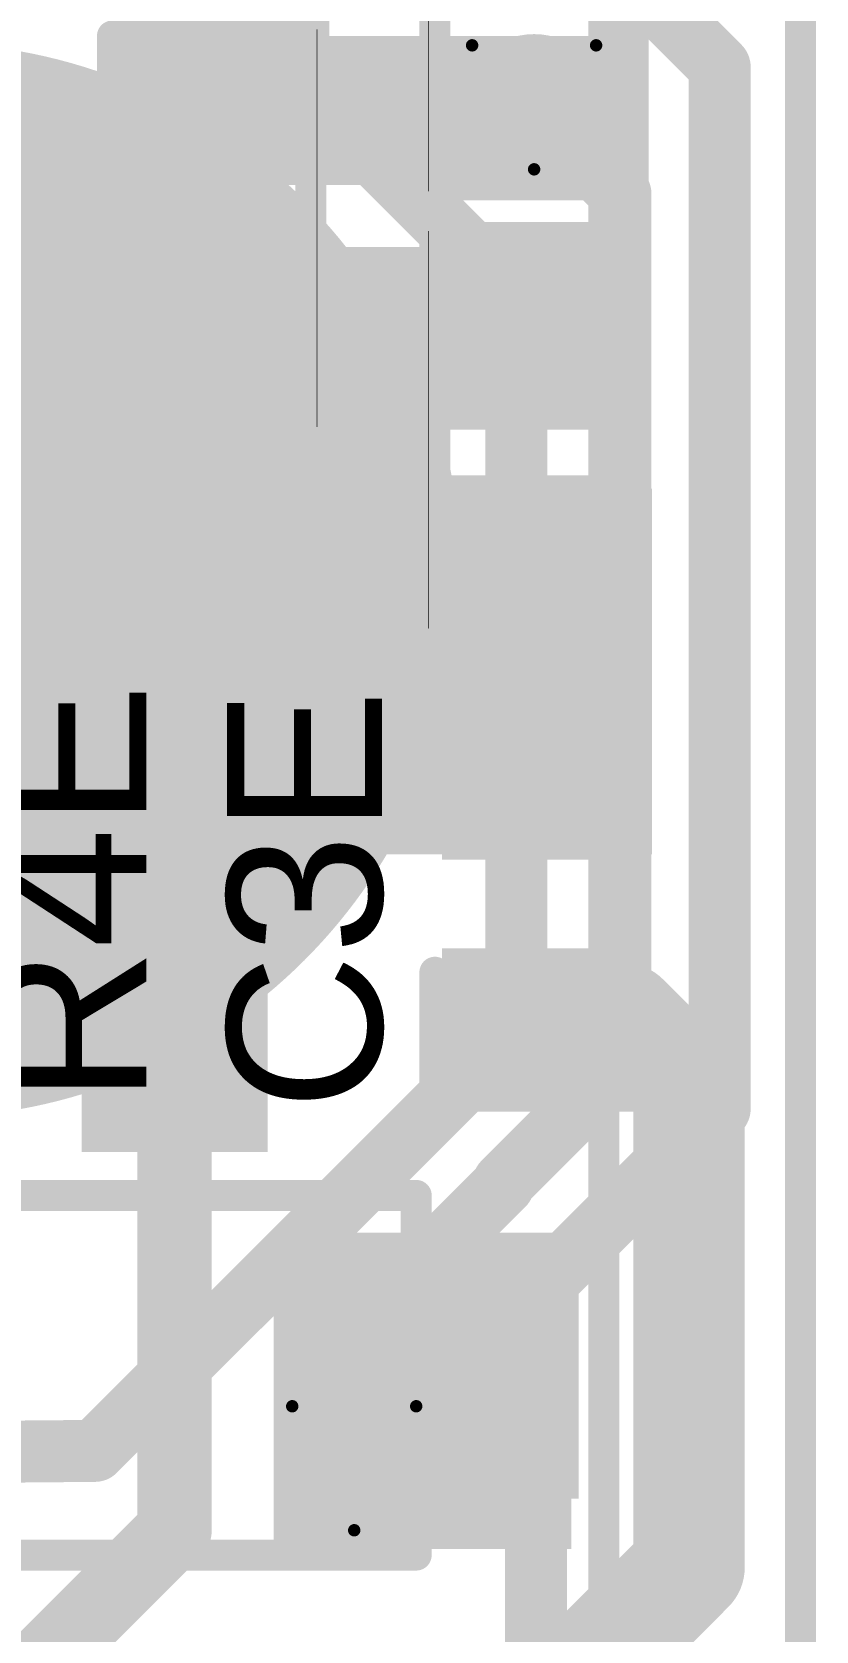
# Model space of a CAD drawing. Header units: inches. Extents: x -3.9 to 9.5, y -7 to 2.6.
# Drawn here: x 2.2425 to 2.369, y -5.022 to -4.7641 of the extents above; entities that cross this region are included whole.
import ezdxf

# ---------------------------------------------------------------- set-up
doc = ezdxf.new("R2010")
doc.units = ezdxf.units.IN
doc.header["$MEASUREMENT"] = 0
for name, color, linetype in [('Board Outline', 216, 'Continuous'), ('Bottom Layer', 5, 'Continuous'), ('Bottom Overlay', 54, 'Continuous'), ('Bottom Paste', 16, 'Continuous'), ('Bottom Solder', 6, 'Continuous'), ('Drill Drawing', 1, 'Continuous'), ('Top Layer', 1, 'Continuous'), ('Top Overlay', 2, 'Continuous'), ('Top Paste', 8, 'Continuous'), ('Top Solder', 216, 'Continuous'), ('Via Holes', 16, 'Continuous')]:
    doc.layers.add(name, color=color, linetype=linetype)
doc.styles.add('Arial', font='', dxfattribs={"height": 0.2})
doc.styles.get('Arial').set_extended_font_data('Arial')

# ---------------------------------------------------------------- blocks, each defined once
blk = doc.blocks.new('R___0402_156')
at = {"layer": 'Top Layer'}
for points in [[(-0.0275, -0.0125), (-0.0275, 0.0125), (-0.0095, 0.0125), (-0.0095, -0.0125)], [(0.0095, -0.0125), (0.0095, 0.0125), (0.0275, 0.0125), (0.0275, -0.0125)]]:
    blk.add_hatch(color=1, dxfattribs=at).paths.add_polyline_path(points)
at = {"layer": 'Top Paste'}
for points in [[(-0.0275, -0.0125), (-0.0275, 0.0125), (-0.0095, 0.0125), (-0.0095, -0.0125)], [(0.0095, -0.0125), (0.0095, 0.0125), (0.0275, 0.0125), (0.0275, -0.0125)]]:
    blk.add_hatch(color=8, dxfattribs=at).paths.add_polyline_path(points)
at = {"layer": 'Top Solder'}
for points in [[(-0.02967, -0.01467), (-0.02967, 0.01467), (-0.00733, 0.01467), (-0.00733, -0.01467)], [(0.00733, -0.01467), (0.00733, 0.01467), (0.02967, 0.01467), (0.02967, -0.01467)]]:
    blk.add_hatch(color=216, dxfattribs=at).paths.add_polyline_path(points)
at = {"layer": 'Top Overlay'}
for points in [[(-0.031, -0.016, 0.005, 0.005, 0), (-0.031, 0.016, 0.005, 0.005, 0)], [(0.031, 0.016, 0.005, 0.005, 0), (-0.031, 0.016, 0.005, 0.005, 0)], [(0.031, -0.016, 0.005, 0.005, 0), (0.031, 0.016, 0.005, 0.005, 0)], [(0.031, -0.016, 0.005, 0.005, 0), (-0.031, -0.016, 0.005, 0.005, 0)], [(0.032, -0.017, 0.000127, 0.000127, 0), (-0.032, -0.017, 0.000127, 0.000127, 0)]]:
    blk.add_lwpolyline(points, format="xyseb", dxfattribs=at)
for points in [[(-0.03225, 0.016, 0.0025, 0.0025, 1), (-0.02975, 0.016, 0.0025, 0.0025, 1)], [(-0.03225, 0.016, 0.0025, 0.0025, 1), (-0.02975, 0.016, 0.0025, 0.0025, 1)], [(0.02975, 0.016, 0.0025, 0.0025, 1), (0.03225, 0.016, 0.0025, 0.0025, 1)], [(0.02975, 0.016, 0.0025, 0.0025, 1), (0.03225, 0.016, 0.0025, 0.0025, 1)], [(-0.03225, -0.016, 0.0025, 0.0025, 1), (-0.02975, -0.016, 0.0025, 0.0025, 1)], [(-0.03225, -0.016, 0.0025, 0.0025, 1), (-0.02975, -0.016, 0.0025, 0.0025, 1)], [(0.02975, -0.016, 0.0025, 0.0025, 1), (0.03225, -0.016, 0.0025, 0.0025, 1)], [(0.02975, -0.016, 0.0025, 0.0025, 1), (0.03225, -0.016, 0.0025, 0.0025, 1)], [(-0.03203, -0.017, 0.0000635, 0.0000635, 1), (-0.03197, -0.017, 0.0000635, 0.0000635, 1)], [(0.03197, -0.017, 0.0000635, 0.0000635, 1), (0.03203, -0.017, 0.0000635, 0.0000635, 1)]]:
    blk.add_lwpolyline(points, format="xyseb", close=True, dxfattribs=at)
blk = doc.blocks.new('R___0402_163')
at = {"layer": 'Top Layer'}
for points in [[(-0.0275, -0.0125), (-0.0275, 0.0125), (-0.0095, 0.0125), (-0.0095, -0.0125)], [(0.0095, -0.0125), (0.0095, 0.0125), (0.0275, 0.0125), (0.0275, -0.0125)]]:
    blk.add_hatch(color=1, dxfattribs=at).paths.add_polyline_path(points)
at = {"layer": 'Top Paste'}
for points in [[(-0.0275, -0.0125), (-0.0275, 0.0125), (-0.0095, 0.0125), (-0.0095, -0.0125)], [(0.0095, -0.0125), (0.0095, 0.0125), (0.0275, 0.0125), (0.0275, -0.0125)]]:
    blk.add_hatch(color=8, dxfattribs=at).paths.add_polyline_path(points)
at = {"layer": 'Top Solder'}
for points in [[(-0.02967, -0.01467), (-0.02967, 0.01467), (-0.00733, 0.01467), (-0.00733, -0.01467)], [(0.00733, -0.01467), (0.00733, 0.01467), (0.02967, 0.01467), (0.02967, -0.01467)]]:
    blk.add_hatch(color=216, dxfattribs=at).paths.add_polyline_path(points)
at = {"layer": 'Top Overlay'}
for points in [[(-0.031, 0.016, 0.005, 0.005, 0), (-0.031, -0.016, 0.005, 0.005, 0)], [(-0.031, 0.016, 0.005, 0.005, 0), (0.031, 0.016, 0.005, 0.005, 0)], [(0.031, 0.016, 0.005, 0.005, 0), (0.031, -0.016, 0.005, 0.005, 0)], [(-0.031, -0.016, 0.005, 0.005, 0), (0.031, -0.016, 0.005, 0.005, 0)], [(-0.032, -0.017, 0.000127, 0.000127, 0), (0.032, -0.017, 0.000127, 0.000127, 0)]]:
    blk.add_lwpolyline(points, format="xyseb", dxfattribs=at)
for points in [[(-0.03225, 0.016, 0.0025, 0.0025, 1), (-0.02975, 0.016, 0.0025, 0.0025, 1)], [(-0.03225, 0.016, 0.0025, 0.0025, 1), (-0.02975, 0.016, 0.0025, 0.0025, 1)], [(0.02975, 0.016, 0.0025, 0.0025, 1), (0.03225, 0.016, 0.0025, 0.0025, 1)], [(0.02975, 0.016, 0.0025, 0.0025, 1), (0.03225, 0.016, 0.0025, 0.0025, 1)], [(-0.03225, -0.016, 0.0025, 0.0025, 1), (-0.02975, -0.016, 0.0025, 0.0025, 1)], [(-0.03225, -0.016, 0.0025, 0.0025, 1), (-0.02975, -0.016, 0.0025, 0.0025, 1)], [(0.02975, -0.016, 0.0025, 0.0025, 1), (0.03225, -0.016, 0.0025, 0.0025, 1)], [(0.02975, -0.016, 0.0025, 0.0025, 1), (0.03225, -0.016, 0.0025, 0.0025, 1)], [(-0.03203, -0.017, 0.0000635, 0.0000635, 1), (-0.03197, -0.017, 0.0000635, 0.0000635, 1)], [(0.03197, -0.017, 0.0000635, 0.0000635, 1), (0.03203, -0.017, 0.0000635, 0.0000635, 1)]]:
    blk.add_lwpolyline(points, format="xyseb", close=True, dxfattribs=at)
blk = doc.blocks.new('R___0402_170')
at = {"layer": 'Top Layer'}
for points in [[(-0.0275, -0.0125), (-0.0275, 0.0125), (-0.0095, 0.0125), (-0.0095, -0.0125)], [(0.0095, -0.0125), (0.0095, 0.0125), (0.0275, 0.0125), (0.0275, -0.0125)]]:
    blk.add_hatch(color=1, dxfattribs=at).paths.add_polyline_path(points)
at = {"layer": 'Top Paste'}
for points in [[(-0.0275, -0.0125), (-0.0275, 0.0125), (-0.0095, 0.0125), (-0.0095, -0.0125)], [(0.0095, -0.0125), (0.0095, 0.0125), (0.0275, 0.0125), (0.0275, -0.0125)]]:
    blk.add_hatch(color=8, dxfattribs=at).paths.add_polyline_path(points)
at = {"layer": 'Top Solder'}
for points in [[(-0.02967, -0.01467), (-0.02967, 0.01467), (-0.00733, 0.01467), (-0.00733, -0.01467)], [(0.00733, -0.01467), (0.00733, 0.01467), (0.02967, 0.01467), (0.02967, -0.01467)]]:
    blk.add_hatch(color=216, dxfattribs=at).paths.add_polyline_path(points)
at = {"layer": 'Top Overlay'}
for points in [[(-0.031, -0.016, 0.005, 0.005, 0), (-0.031, 0.016, 0.005, 0.005, 0)], [(0.031, 0.016, 0.005, 0.005, 0), (-0.031, 0.016, 0.005, 0.005, 0)], [(0.031, -0.016, 0.005, 0.005, 0), (0.031, 0.016, 0.005, 0.005, 0)], [(0.031, -0.016, 0.005, 0.005, 0), (-0.031, -0.016, 0.005, 0.005, 0)], [(0.032, -0.017, 0.000127, 0.000127, 0), (-0.032, -0.017, 0.000127, 0.000127, 0)]]:
    blk.add_lwpolyline(points, format="xyseb", dxfattribs=at)
for points in [[(-0.03225, 0.016, 0.0025, 0.0025, 1), (-0.02975, 0.016, 0.0025, 0.0025, 1)], [(-0.03225, 0.016, 0.0025, 0.0025, 1), (-0.02975, 0.016, 0.0025, 0.0025, 1)], [(0.02975, 0.016, 0.0025, 0.0025, 1), (0.03225, 0.016, 0.0025, 0.0025, 1)], [(0.02975, 0.016, 0.0025, 0.0025, 1), (0.03225, 0.016, 0.0025, 0.0025, 1)], [(-0.03225, -0.016, 0.0025, 0.0025, 1), (-0.02975, -0.016, 0.0025, 0.0025, 1)], [(-0.03225, -0.016, 0.0025, 0.0025, 1), (-0.02975, -0.016, 0.0025, 0.0025, 1)], [(0.02975, -0.016, 0.0025, 0.0025, 1), (0.03225, -0.016, 0.0025, 0.0025, 1)], [(0.02975, -0.016, 0.0025, 0.0025, 1), (0.03225, -0.016, 0.0025, 0.0025, 1)], [(-0.03203, -0.017, 0.0000635, 0.0000635, 1), (-0.03197, -0.017, 0.0000635, 0.0000635, 1)], [(0.03197, -0.017, 0.0000635, 0.0000635, 1), (0.03203, -0.017, 0.0000635, 0.0000635, 1)]]:
    blk.add_lwpolyline(points, format="xyseb", close=True, dxfattribs=at)
blk = doc.blocks.new('_EMG________B_198')
at = {"layer": 'Bottom Layer'}
h = blk.add_hatch(color=5, dxfattribs=at)
edge = h.paths.add_edge_path()
edge.add_arc((-0.11417, 0.0005), 0.08268, 90, 270)
edge.add_line((-0.11417, -0.08217), (0.11417, -0.08217))
edge.add_arc((0.11417, 0.0005), 0.08268, 270, 450)
edge.add_line((0.11417, 0.08318), (-0.11417, 0.08318))
at = {"layer": 'Bottom Paste'}
h = blk.add_hatch(color=16, dxfattribs=at)
edge = h.paths.add_edge_path()
edge.add_arc((-0.11417, 0.0005), 0.08268, 90, 270)
edge.add_line((-0.11417, -0.08217), (0.11417, -0.08217))
edge.add_arc((0.11417, 0.0005), 0.08268, 270, 450)
edge.add_line((0.11417, 0.08318), (-0.11417, 0.08318))
at = {"layer": 'Bottom Solder'}
h = blk.add_hatch(color=6, dxfattribs=at)
edge = h.paths.add_edge_path()
edge.add_arc((-0.11417, 0.0005), 0.08668, 90, 270)
edge.add_line((-0.11417, -0.08617), (0.11417, -0.08617))
edge.add_arc((0.11417, 0.0005), 0.08668, 270, 450)
edge.add_line((0.11417, 0.08718), (-0.11417, 0.08718))
at = {"layer": 'Bottom Overlay'}
blk.add_lwpolyline([(0.22375, -0.43172, 0.005, 0.005, 0), (0.22375, 0.43172, 0.005, 0.005, 0)], format="xyseb", dxfattribs=at)
blk = doc.blocks.new('SOD_323_219')
at = {"layer": 'Top Layer'}
for points in [[(-0.02953, -0.01772), (-0.06102, -0.01772), (-0.06102, 0.01772), (-0.02953, 0.01772)], [(0.06102, -0.01772), (0.02953, -0.01772), (0.02953, 0.01772), (0.06102, 0.01772)]]:
    blk.add_hatch(color=1, dxfattribs=at).paths.add_polyline_path(points)
at = {"layer": 'Top Overlay'}
for points in [[(-0.079, 0.019), (-0.036, 0.019), (-0.036, 0.031), (-0.079, 0.031)], [(-0.079, -0.02), (-0.062, -0.02), (-0.062, 0.02), (-0.079, 0.02)], [(-0.079, -0.031), (-0.036, -0.031), (-0.036, -0.019), (-0.079, -0.019)]]:
    blk.add_hatch(color=2, dxfattribs=at).paths.add_polyline_path(points)
at = {"layer": 'Top Paste'}
for points in [[(-0.02953, -0.01772), (-0.06102, -0.01772), (-0.06102, 0.01772), (-0.02953, 0.01772)], [(0.06102, -0.01772), (0.02953, -0.01772), (0.02953, 0.01772), (0.06102, 0.01772)]]:
    blk.add_hatch(color=8, dxfattribs=at).paths.add_polyline_path(points)
at = {"layer": 'Top Solder'}
for points in [[(-0.02736, -0.01988), (-0.06319, -0.01988), (-0.06319, 0.01988), (-0.02736, 0.01988)], [(0.06319, -0.01988), (0.02736, -0.01988), (0.02736, 0.01988), (0.06319, 0.01988)]]:
    blk.add_hatch(color=216, dxfattribs=at).paths.add_polyline_path(points)
at = {"layer": 'Top Overlay'}
for points in [[(-0.036, 0.029, 0.005, 0.005, 0), (0.037, 0.029, 0.005, 0.005, 0)], [(0.037, 0.022, 0.005, 0.005, 0), (0.037, 0.029, 0.005, 0.005, 0)], [(0.037, -0.029, 0.005, 0.005, 0), (0.037, -0.022, 0.005, 0.005, 0)], [(-0.036, -0.029, 0.005, 0.005, 0), (0.037, -0.029, 0.005, 0.005, 0)]]:
    blk.add_lwpolyline(points, format="xyseb", dxfattribs=at)
for points in [[(-0.03725, 0.029, 0.0025, 0.0025, 1), (-0.03475, 0.029, 0.0025, 0.0025, 1)], [(0.03575, 0.029, 0.0025, 0.0025, 1), (0.03825, 0.029, 0.0025, 0.0025, 1)], [(0.03575, 0.029, 0.0025, 0.0025, 1), (0.03825, 0.029, 0.0025, 0.0025, 1)], [(0.03575, 0.022, 0.0025, 0.0025, 1), (0.03825, 0.022, 0.0025, 0.0025, 1)], [(0.03575, -0.022, 0.0025, 0.0025, 1), (0.03825, -0.022, 0.0025, 0.0025, 1)], [(-0.03725, -0.029, 0.0025, 0.0025, 1), (-0.03475, -0.029, 0.0025, 0.0025, 1)], [(0.03575, -0.029, 0.0025, 0.0025, 1), (0.03825, -0.029, 0.0025, 0.0025, 1)], [(0.03575, -0.029, 0.0025, 0.0025, 1), (0.03825, -0.029, 0.0025, 0.0025, 1)]]:
    blk.add_lwpolyline(points, format="xyseb", close=True, dxfattribs=at)
blk = doc.blocks.new('C___0402_247')
at = {"layer": 'Top Layer'}
for points in [[(-0.0275, -0.0125), (-0.0275, 0.0125), (-0.0095, 0.0125), (-0.0095, -0.0125)], [(0.0095, -0.0125), (0.0095, 0.0125), (0.0275, 0.0125), (0.0275, -0.0125)]]:
    blk.add_hatch(color=1, dxfattribs=at).paths.add_polyline_path(points)
at = {"layer": 'Top Paste'}
for points in [[(-0.0275, -0.0125), (-0.0275, 0.0125), (-0.0095, 0.0125), (-0.0095, -0.0125)], [(0.0095, -0.0125), (0.0095, 0.0125), (0.0275, 0.0125), (0.0275, -0.0125)]]:
    blk.add_hatch(color=8, dxfattribs=at).paths.add_polyline_path(points)
at = {"layer": 'Top Solder'}
for points in [[(-0.02986, -0.01486), (-0.02986, 0.01486), (-0.00714, 0.01486), (-0.00714, -0.01486)], [(0.00714, -0.01486), (0.00714, 0.01486), (0.02986, 0.01486), (0.02986, -0.01486)]]:
    blk.add_hatch(color=216, dxfattribs=at).paths.add_polyline_path(points)
at = {"layer": 'Top Overlay'}
for points in [[(-0.031, 0.016, 0.005, 0.005, 0), (-0.011, 0.016, 0.005, 0.005, 0)], [(-0.031, 0.016, 0.005, 0.005, 0), (-0.031, -0.016, 0.005, 0.005, 0)], [(0.011, 0.016, 0.005, 0.005, 0), (0.031, 0.016, 0.005, 0.005, 0)], [(0.031, 0.016, 0.005, 0.005, 0), (0.031, -0.016, 0.005, 0.005, 0)], [(-0.031, -0.016, 0.005, 0.005, 0), (-0.011, -0.016, 0.005, 0.005, 0)], [(0.011, -0.016, 0.005, 0.005, 0), (0.031, -0.016, 0.005, 0.005, 0)]]:
    blk.add_lwpolyline(points, format="xyseb", dxfattribs=at)
for points in [[(-0.03225, 0.016, 0.0025, 0.0025, 1), (-0.02975, 0.016, 0.0025, 0.0025, 1)], [(-0.03225, 0.016, 0.0025, 0.0025, 1), (-0.02975, 0.016, 0.0025, 0.0025, 1)], [(-0.01225, 0.016, 0.0025, 0.0025, 1), (-0.00975, 0.016, 0.0025, 0.0025, 1)], [(0.00975, 0.016, 0.0025, 0.0025, 1), (0.01225, 0.016, 0.0025, 0.0025, 1)], [(0.02975, 0.016, 0.0025, 0.0025, 1), (0.03225, 0.016, 0.0025, 0.0025, 1)], [(0.02975, 0.016, 0.0025, 0.0025, 1), (0.03225, 0.016, 0.0025, 0.0025, 1)], [(-0.03225, -0.016, 0.0025, 0.0025, 1), (-0.02975, -0.016, 0.0025, 0.0025, 1)], [(-0.03225, -0.016, 0.0025, 0.0025, 1), (-0.02975, -0.016, 0.0025, 0.0025, 1)], [(-0.01225, -0.016, 0.0025, 0.0025, 1), (-0.00975, -0.016, 0.0025, 0.0025, 1)], [(0.00975, -0.016, 0.0025, 0.0025, 1), (0.01225, -0.016, 0.0025, 0.0025, 1)], [(0.02975, -0.016, 0.0025, 0.0025, 1), (0.03225, -0.016, 0.0025, 0.0025, 1)], [(0.02975, -0.016, 0.0025, 0.0025, 1), (0.03225, -0.016, 0.0025, 0.0025, 1)]]:
    blk.add_lwpolyline(points, format="xyseb", close=True, dxfattribs=at)

msp = doc.modelspace()

# ---------------------------------------------------------------- hatches: boundary and pattern name
at = {"layer": 'Bottom Layer'}
h = msp.add_hatch(color=5, dxfattribs=at)
edge = h.paths.add_edge_path()
edge.add_arc((2.32354, -4.77628), 0.01181, 0, 360)
h = msp.add_hatch(color=5, dxfattribs=at)
edge = h.paths.add_edge_path()
edge.add_arc((2.29452, -4.99578), 0.01181, 0, 360)
at = {"layer": 'Top Layer'}
for points in [[(2.25552, -4.78878), (2.33852, -4.78878), (2.33852, -4.76478), (2.25552, -4.76478)], [(2.25054, -4.82828), (2.33954, -4.82828), (2.33954, -4.79878), (2.25054, -4.79878)], [(2.25054, -4.94478), (2.28054, -4.94478), (2.28054, -4.79878), (2.25054, -4.79878)], [(2.29554, -4.85778), (2.34254, -4.85778), (2.34254, -4.83778), (2.29554, -4.83778)], [(2.29554, -4.89678), (2.34254, -4.89678), (2.34254, -4.83778), (2.29554, -4.83778)], [(2.28152, -5.00878), (2.32952, -5.00878), (2.32952, -4.95778), (2.28152, -4.95778)]]:
    msp.add_hatch(color=1, dxfattribs=at).paths.add_polyline_path(points)
h = msp.add_hatch(color=1, dxfattribs=at)
edge = h.paths.add_edge_path()
edge.add_arc((2.32354, -4.77628), 0.01181, 0, 360)
h = msp.add_hatch(color=1, dxfattribs=at)
edge = h.paths.add_edge_path()
edge.add_arc((2.29452, -4.99578), 0.01181, 0, 360)
at = {"layer": 'Via Holes'}
h = msp.add_hatch(color=7, dxfattribs=at)
edge = h.paths.add_edge_path()
edge.add_arc((2.32354, -4.77628), 0.00591, 0, 360)
h = msp.add_hatch(color=7, dxfattribs=at)
edge = h.paths.add_edge_path()
edge.add_arc((2.29452, -4.99578), 0.00591, 0, 360)

# ---------------------------------------------------------------- linework, layer by layer
at = {"layer": 'Board Outline'}
msp.add_lwpolyline([(2.36651, -4.42332, 0.005, 0.005, 0), (2.36652, -5.28379, 0.005, 0.005, 0)], format="xyseb", dxfattribs=at)
at = {"layer": 'Bottom Layer'}
for points in [[(2.28552, -4.77178, 0.01, 0.01, 0), (2.28552, -4.71578, 0.01, 0.01, 0)], [(2.34252, -4.75878, 0.01, 0.01, 0), (2.35347, -4.76974, 0.01, 0.01, 0)], [(2.35347, -4.93783, 0.01, 0.01, 0), (2.35347, -4.76974, 0.01, 0.01, 0)], [(2.28552, -4.77178, 0.01, 0.01, 0), (2.32068, -4.80695, 0.01, 0.01, 0)], [(2.32354, -4.77628, 0.01, 0.01, 0), (2.33747, -4.79022, 0.01, 0.01, 0)], [(2.33747, -4.93083, 0.01, 0.01, 0), (2.33747, -4.79022, 0.01, 0.01, 0)], [(2.32068, -4.925, 0.01, 0.01, 0), (2.32068, -4.80695, 0.01, 0.01, 0)], [(2.27852, -4.96716, 0.01, 0.01, 0), (2.32068, -4.925, 0.01, 0.01, 0)], [(2.3186, -4.9497, 0.01, 0.01, 0), (2.33747, -4.93083, 0.01, 0.01, 0)], [(2.32386, -4.96744, 0.01, 0.01, 0), (2.35347, -4.93783, 0.01, 0.01, 0)], [(2.29452, -4.97416, 0.01, 0.01, 0), (2.3186, -4.95008, 0.01, 0.01, 0)], [(2.3186, -4.95008, 0.01, 0.01, 0), (2.3186, -4.9497, 0.01, 0.01, 0)], [(2.25269, -4.99298, 0.01, 0.01, 0), (2.27852, -4.96716, 0.01, 0.01, 0)], [(2.32386, -5.03112, 0.01, 0.01, 0), (2.32386, -4.96744, 0.01, 0.01, 0)], [(2.29452, -4.99578, 0.01, 0.01, 0), (2.29452, -4.97416, 0.01, 0.01, 0)], [(2.1975, -4.99346, 0.01, 0.01, 0), (2.25269, -4.99298, 0.01, 0.01, 0)], [(1.93952, -5.09928, 0.02, 0.02, -1.34747), (2.17102, -5.46541, 0.02, 0.02, 0)]]:
    msp.add_lwpolyline(points, format="xyseb", dxfattribs=at)
for points in [[(2.35097, -4.76974, 0.005, 0.005, 1), (2.35597, -4.76974, 0.005, 0.005, 1)], [(2.35097, -4.76974, 0.005, 0.005, 1), (2.35597, -4.76974, 0.005, 0.005, 1)], [(2.28302, -4.77178, 0.005, 0.005, 1), (2.28802, -4.77178, 0.005, 0.005, 1)], [(2.28302, -4.77178, 0.005, 0.005, 1), (2.28802, -4.77178, 0.005, 0.005, 1)], [(2.32104, -4.77628, 0.005, 0.005, 1), (2.32604, -4.77628, 0.005, 0.005, 1)], [(2.33497, -4.79022, 0.005, 0.005, 1), (2.33997, -4.79022, 0.005, 0.005, 1)], [(2.33497, -4.79022, 0.005, 0.005, 1), (2.33997, -4.79022, 0.005, 0.005, 1)], [(2.31818, -4.80695, 0.005, 0.005, 1), (2.32318, -4.80695, 0.005, 0.005, 1)], [(2.31818, -4.80695, 0.005, 0.005, 1), (2.32318, -4.80695, 0.005, 0.005, 1)], [(2.31818, -4.925, 0.005, 0.005, 1), (2.32318, -4.925, 0.005, 0.005, 1)], [(2.31818, -4.925, 0.005, 0.005, 1), (2.32318, -4.925, 0.005, 0.005, 1)], [(2.33497, -4.93083, 0.005, 0.005, 1), (2.33997, -4.93083, 0.005, 0.005, 1)], [(2.33497, -4.93083, 0.005, 0.005, 1), (2.33997, -4.93083, 0.005, 0.005, 1)], [(2.35097, -4.93783, 0.005, 0.005, 1), (2.35597, -4.93783, 0.005, 0.005, 1)], [(2.35097, -4.93783, 0.005, 0.005, 1), (2.35597, -4.93783, 0.005, 0.005, 1)], [(2.3161, -4.9497, 0.005, 0.005, 1), (2.3211, -4.9497, 0.005, 0.005, 1)], [(2.3161, -4.9497, 0.005, 0.005, 1), (2.3211, -4.9497, 0.005, 0.005, 1)], [(2.3161, -4.95008, 0.005, 0.005, 1), (2.3211, -4.95008, 0.005, 0.005, 1)], [(2.3161, -4.95008, 0.005, 0.005, 1), (2.3211, -4.95008, 0.005, 0.005, 1)], [(2.27602, -4.96716, 0.005, 0.005, 1), (2.28102, -4.96716, 0.005, 0.005, 1)], [(2.27602, -4.96716, 0.005, 0.005, 1), (2.28102, -4.96716, 0.005, 0.005, 1)], [(2.32136, -4.96744, 0.005, 0.005, 1), (2.32636, -4.96744, 0.005, 0.005, 1)], [(2.32136, -4.96744, 0.005, 0.005, 1), (2.32636, -4.96744, 0.005, 0.005, 1)], [(2.29202, -4.97416, 0.005, 0.005, 1), (2.29702, -4.97416, 0.005, 0.005, 1)], [(2.29202, -4.97416, 0.005, 0.005, 1), (2.29702, -4.97416, 0.005, 0.005, 1)], [(2.25019, -4.99298, 0.005, 0.005, 1), (2.25519, -4.99298, 0.005, 0.005, 1)], [(2.25019, -4.99298, 0.005, 0.005, 1), (2.25519, -4.99298, 0.005, 0.005, 1)], [(2.29202, -4.99578, 0.005, 0.005, 1), (2.29702, -4.99578, 0.005, 0.005, 1)]]:
    msp.add_lwpolyline(points, format="xyseb", close=True, dxfattribs=at)
at = {"layer": 'Drill Drawing'}
for points in [[(2.31354, -4.76628, 0.002, 0.002, 0), (2.33354, -4.76628, 0.002, 0.002, 0)], [(2.31354, -4.76628, 0.002, 0.002, 0), (2.32354, -4.78628, 0.002, 0.002, 0)], [(2.32354, -4.78628, 0.002, 0.002, 0), (2.33354, -4.76628, 0.002, 0.002, 0)], [(2.28452, -4.98578, 0.002, 0.002, 0), (2.30452, -4.98578, 0.002, 0.002, 0)], [(2.28452, -4.98578, 0.002, 0.002, 0), (2.29452, -5.00578, 0.002, 0.002, 0)], [(2.29452, -5.00578, 0.002, 0.002, 0), (2.30452, -4.98578, 0.002, 0.002, 0)]]:
    msp.add_lwpolyline(points, format="xyseb", dxfattribs=at)
for points in [[(2.31304, -4.76628, 0.001, 0.001, 1), (2.31404, -4.76628, 0.001, 0.001, 1)], [(2.31304, -4.76628, 0.001, 0.001, 1), (2.31404, -4.76628, 0.001, 0.001, 1)], [(2.33304, -4.76628, 0.001, 0.001, 1), (2.33404, -4.76628, 0.001, 0.001, 1)], [(2.33304, -4.76628, 0.001, 0.001, 1), (2.33404, -4.76628, 0.001, 0.001, 1)], [(2.32304, -4.78628, 0.001, 0.001, 1), (2.32404, -4.78628, 0.001, 0.001, 1)], [(2.32304, -4.78628, 0.001, 0.001, 1), (2.32404, -4.78628, 0.001, 0.001, 1)], [(2.28402, -4.98578, 0.001, 0.001, 1), (2.28502, -4.98578, 0.001, 0.001, 1)], [(2.28402, -4.98578, 0.001, 0.001, 1), (2.28502, -4.98578, 0.001, 0.001, 1)], [(2.30402, -4.98578, 0.001, 0.001, 1), (2.30502, -4.98578, 0.001, 0.001, 1)], [(2.30402, -4.98578, 0.001, 0.001, 1), (2.30502, -4.98578, 0.001, 0.001, 1)], [(2.29402, -5.00578, 0.001, 0.001, 1), (2.29502, -5.00578, 0.001, 0.001, 1)], [(2.29402, -5.00578, 0.001, 0.001, 1), (2.29502, -5.00578, 0.001, 0.001, 1)]]:
    msp.add_lwpolyline(points, format="xyseb", close=True, dxfattribs=at)
at = {"layer": 'Top Layer'}
for points in [[(2.23033, -4.78097, 0.01, 0.01, 0), (2.26959, -4.82022, 0.01, 0.01, 0)], [(2.26554, -5.00578, 0.012, 0.012, 0), (2.26554, -4.83578, 0.012, 0.012, 0)], [(2.32354, -4.92328, 0.018, 0.018, 0), (2.33797, -4.92328, 0.018, 0.018, 0)], [(2.33797, -4.92328, 0.018, 0.018, 0), (2.34852, -4.93383, 0.018, 0.018, 0)], [(2.34852, -5.01178, 0.018, 0.018, 0), (2.34852, -4.93383, 0.018, 0.018, 0)], [(2.31279, -4.98275, 0.01, 0.01, 0), (2.31279, -4.98078, 0.01, 0.01, 0)], [(2.30204, -4.9935, 0.01, 0.01, 0), (2.31279, -4.98275, 0.01, 0.01, 0)], [(2.29452, -4.99578, 0.01, 0.01, 0), (2.2968, -4.9935, 0.01, 0.01, 0)], [(2.2968, -4.9935, 0.01, 0.01, 0), (2.30204, -4.9935, 0.01, 0.01, 0)], [(2.23454, -5.03678, 0.012, 0.012, 0), (2.26554, -5.00578, 0.012, 0.012, 0)], [(2.29452, -5.06578, 0.018, 0.018, 0), (2.34852, -5.01178, 0.018, 0.018, 0)]]:
    msp.add_lwpolyline(points, format="xyseb", dxfattribs=at)
for points in [[(2.26709, -4.82022, 0.005, 0.005, 1), (2.27209, -4.82022, 0.005, 0.005, 1)], [(2.26254, -4.83578, 0.006, 0.006, 1), (2.26854, -4.83578, 0.006, 0.006, 1)], [(2.31904, -4.92328, 0.009, 0.009, 1), (2.32804, -4.92328, 0.009, 0.009, 1)], [(2.33347, -4.92328, 0.009, 0.009, 1), (2.34247, -4.92328, 0.009, 0.009, 1)], [(2.33347, -4.92328, 0.009, 0.009, 1), (2.34247, -4.92328, 0.009, 0.009, 1)], [(2.34402, -4.93383, 0.009, 0.009, 1), (2.35302, -4.93383, 0.009, 0.009, 1)], [(2.34402, -4.93383, 0.009, 0.009, 1), (2.35302, -4.93383, 0.009, 0.009, 1)], [(2.31029, -4.98078, 0.005, 0.005, 1), (2.31529, -4.98078, 0.005, 0.005, 1)], [(2.31029, -4.98275, 0.005, 0.005, 1), (2.31529, -4.98275, 0.005, 0.005, 1)], [(2.31029, -4.98275, 0.005, 0.005, 1), (2.31529, -4.98275, 0.005, 0.005, 1)], [(2.2943, -4.9935, 0.005, 0.005, 1), (2.2993, -4.9935, 0.005, 0.005, 1)], [(2.2943, -4.9935, 0.005, 0.005, 1), (2.2993, -4.9935, 0.005, 0.005, 1)], [(2.29954, -4.9935, 0.005, 0.005, 1), (2.30454, -4.9935, 0.005, 0.005, 1)], [(2.29954, -4.9935, 0.005, 0.005, 1), (2.30454, -4.9935, 0.005, 0.005, 1)], [(2.29202, -4.99578, 0.005, 0.005, 1), (2.29702, -4.99578, 0.005, 0.005, 1)], [(2.26254, -5.00578, 0.006, 0.006, 1), (2.26854, -5.00578, 0.006, 0.006, 1)], [(2.26254, -5.00578, 0.006, 0.006, 1), (2.26854, -5.00578, 0.006, 0.006, 1)], [(2.34402, -5.01178, 0.009, 0.009, 1), (2.35302, -5.01178, 0.009, 0.009, 1)], [(2.34402, -5.01178, 0.009, 0.009, 1), (2.35302, -5.01178, 0.009, 0.009, 1)]]:
    msp.add_lwpolyline(points, format="xyseb", close=True, dxfattribs=at)

# ---------------------------------------------------------------- block references
for name, p in [('_EMG________B_198', (2.11103, -4.85305)), ('SOD_323_219', (2.26752, -4.98078))]:
    msp.add_blockref(name, p)
for name, p, rotation in [('R___0402_170', (2.32354, -4.75778), 270), ('R___0402_163', (2.27152, -4.79578), 90), ('R___0402_156', (2.32354, -4.82828), 270), ('C___0402_247', (2.32354, -4.90478), 90)]:
    msp.add_blockref(name, p, dxfattribs=dict(rotation=rotation))

# ---------------------------------------------------------------- texts
at = {"layer": 'Top Overlay', "style": 'Arial'}
for s, p in [('R4E', (2.26101, -4.93711)), ('C3E', (2.29901, -4.93811))]:
    msp.add_text(s, height=0.025, rotation=90, dxfattribs=at).set_placement(p)

doc.saveas('drawing.dxf')
